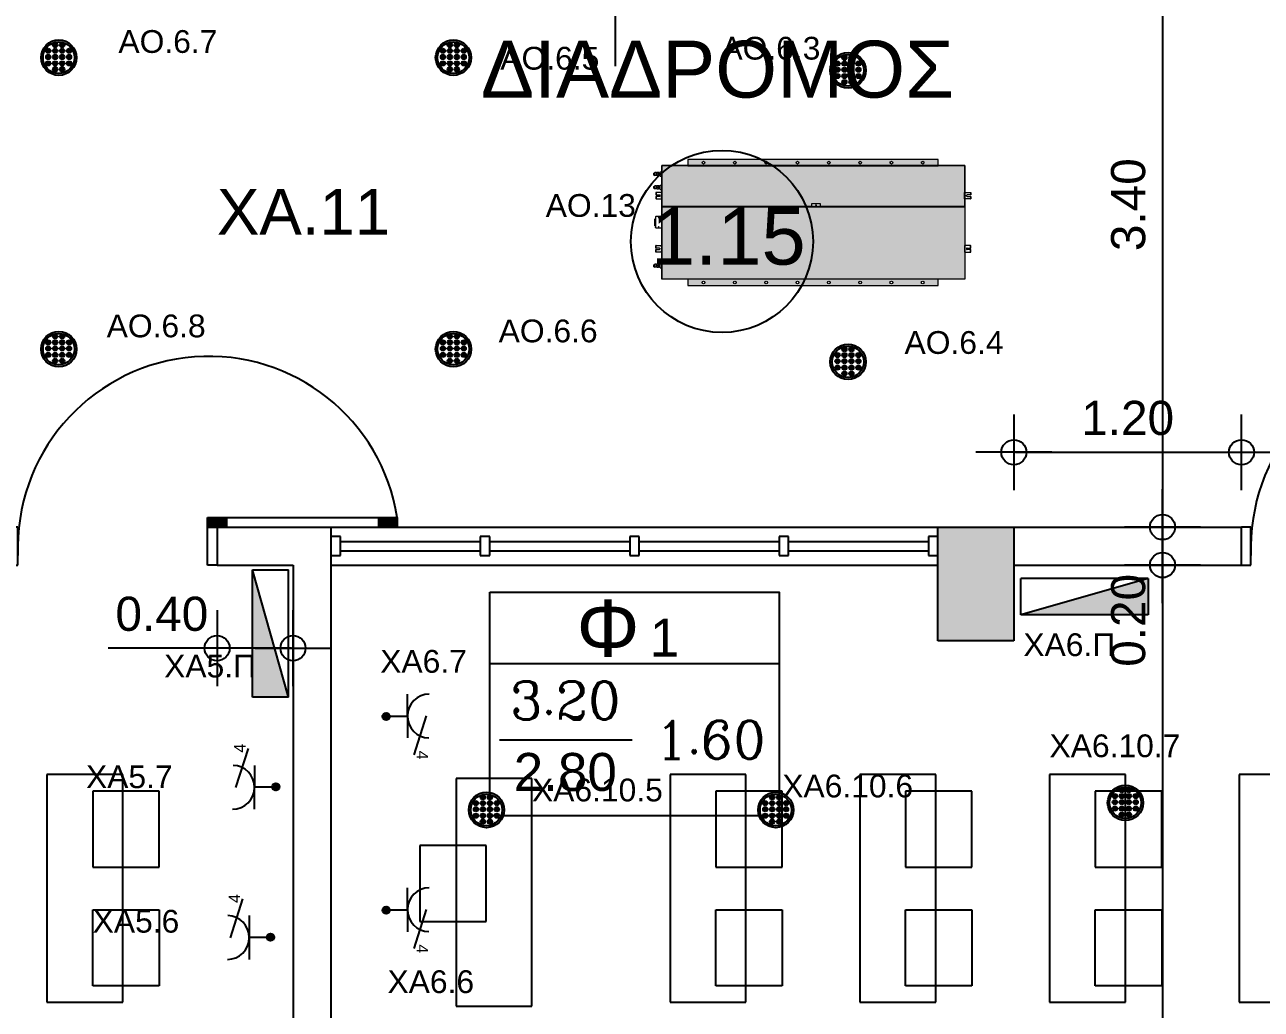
# Model space of a CAD drawing. Header units: metres. Extents: x 0 to 132, y -109 to 310.
# Drawn here: x 17.2 to 23.72, y 98.36 to 103.55 of the extents above; entities that cross this region are included whole.
import ezdxf

# ---------------------------------------------------------------- set-up
doc = ezdxf.new("R2010")
doc.units = ezdxf.units.M
doc.header["$LTSCALE"] = 0.036
doc.linetypes.add('DASHDOTX2', pattern=[50.8, 25.4, -12.7, 0, -12.7])
doc.layers.get('0').update_dxf_attribs({"color": 252})
doc.layers.get('Defpoints').update_dxf_attribs({"color": 252})
for name, color, linetype in [('arxitektonika', 254, 'Continuous'), ('DIMBLK', 252, 'Continuous'), ('electext', 20, 'Continuous'), ('Epipla', 252, 'Continuous'), ('HLEK-SYMBOL', 3, 'Continuous'), ('HLEK_FL001_SYMBOLS', 230, 'Continuous'), ('mihanologika text', 20, 'Continuous'), ('Parathira', 252, 'Continuous')]:
    doc.layers.add(name, color=color, linetype=linetype)
doc.layers.add('axel', color=170, linetype='Continuous', lineweight=0)
doc.styles.add('COMU-N', font='arial.ttf')
doc.styles.get("Standard").update_dxf_attribs({"font": 'arial.ttf'})
doc.styles.add('W4MS2', font='W4MS2.shx')
doc.dimstyles.new('CADWDOT', dxfattribs={"dimscale": 0.1, "dimtxt": 1.8, "dimasz": 0.08, "dimexe": 2, "dimexo": 0, "dimgap": 0.09, "dimtad": 0, "dimrnd": 0.001, "dimzin": 0, "dimdsep": 46, "dimtxsty": 'Standard', "dimblk1": 'ARTDIM', "dimblk2": 'ARTDIM', "dimsah": 1, "dimcen": 0.09, "dimdle": 0.05, "dimse1": 1, "dimse2": 1, "dimadec": 0, "dimazin": 0, "dimtfac": 1, "dimtmove": 0, "dimatfit": 3, "dimldrblk": 'ARTDIM', "dimfxl": 2, "dimtvp": 0.9999, "dimtolj": 1, "dimtzin": 0, "dimarcsym": 0})

# ---------------------------------------------------------------- blocks, each defined once
blk = doc.blocks.new('A$C5883325D')
at = {"layer": 'Epipla'}
for p, q in [((1.1745, -1.3258), (0.7745, -1.3258)), ((0.7745, -1.3258), (0.7745, -2.5258)), ((1.1745, -2.5258), (1.1745, -1.3258)), ((1.9027, -1.3048), (1.9027, -2.5048)), ((2.3027, -1.3048), (1.9027, -1.3048)), ((2.3027, -2.5048), (2.3027, -1.3048)), ((2.9027, -1.3048), (2.9027, -2.5048)), ((3.3027, -1.3048), (2.9027, -1.3048)), ((3.3027, -2.5048), (3.3027, -1.3048)), ((3.9027, -1.3048), (3.9027, -2.5048)), ((4.3027, -1.3048), (3.9027, -1.3048)), ((4.3027, -2.5048), (4.3027, -1.3048)), ((4.9027, -1.3048), (4.9027, -2.5048)), ((5.3027, -1.3048), (4.9027, -1.3048)), ((5.3027, -2.5048), (5.3027, -1.3048)), ((6.3027, -1.3048), (5.9027, -1.3048)), ((5.9027, -1.3048), (5.9027, -2.5048)), ((6.3027, -2.5048), (6.3027, -1.3048)), ((2.144, -1.3918), (2.144, -1.7918)), ((2.494, -1.3918), (2.144, -1.3918)), ((2.494, -1.7918), (2.494, -1.3918)), ((3.144, -1.3918), (3.144, -1.7918)), ((3.494, -1.3918), (3.144, -1.3918)), ((3.494, -1.7918), (3.494, -1.3918)), ((4.144, -1.3918), (4.144, -1.7918)), ((4.494, -1.3918), (4.144, -1.3918)), ((4.494, -1.7918), (4.494, -1.3918)), ((5.144, -1.3918), (5.144, -1.7918)), ((5.494, -1.3918), (5.144, -1.3918)), ((5.494, -1.7918), (5.494, -1.3918)), ((6.494, -1.3918), (6.144, -1.3918)), ((6.144, -1.3918), (6.144, -1.7918)), ((6.494, -1.7918), (6.494, -1.3918)), ((0.9333, -1.6784), (0.5833, -1.6784)), ((0.5833, -1.6784), (0.5833, -2.0784)), ((0.9333, -2.0784), (0.9333, -1.6784)), ((2.144, -1.7918), (2.494, -1.7918)), ((3.144, -1.7918), (3.494, -1.7918)), ((4.144, -1.7918), (4.494, -1.7918)), ((5.144, -1.7918), (5.494, -1.7918)), ((6.144, -1.7918), (6.494, -1.7918)), ((2.144, -2.0179), (2.494, -2.0179)), ((2.144, -2.4179), (2.144, -2.0179)), ((2.494, -2.0179), (2.494, -2.4179)), ((3.144, -2.0179), (3.494, -2.0179)), ((3.144, -2.4179), (3.144, -2.0179)), ((3.494, -2.0179), (3.494, -2.4179)), ((4.144, -2.0179), (4.494, -2.0179)), ((4.144, -2.4179), (4.144, -2.0179)), ((4.494, -2.0179), (4.494, -2.4179)), ((5.144, -2.0179), (5.494, -2.0179)), ((5.144, -2.4179), (5.144, -2.0179)), ((5.494, -2.0179), (5.494, -2.4179)), ((6.144, -2.4179), (6.144, -2.0179)), ((6.144, -2.0179), (6.494, -2.0179)), ((6.494, -2.0179), (6.494, -2.4179)), ((0.5833, -2.0784), (0.9333, -2.0784)), ((2.494, -2.4179), (2.144, -2.4179)), ((3.494, -2.4179), (3.144, -2.4179)), ((4.494, -2.4179), (4.144, -2.4179)), ((5.494, -2.4179), (5.144, -2.4179)), ((6.494, -2.4179), (6.144, -2.4179)), ((0.7745, -2.5258), (1.1745, -2.5258)), ((1.9027, -2.5048), (2.3027, -2.5048)), ((2.9027, -2.5048), (3.3027, -2.5048)), ((3.9027, -2.5048), (4.3027, -2.5048)), ((4.9027, -2.5048), (5.3027, -2.5048)), ((5.9027, -2.5048), (6.3027, -2.5048)), ((2.3027, -3.2048), (1.9027, -3.2048)), ((1.9027, -3.2048), (1.9027, -4.4048)), ((2.3027, -4.4048), (2.3027, -3.2048)), ((3.3027, -3.2048), (2.9027, -3.2048)), ((2.9027, -3.2048), (2.9027, -4.4048)), ((3.3027, -4.4048), (3.3027, -3.2048)), ((4.3027, -3.2048), (3.9027, -3.2048)), ((3.9027, -3.2048), (3.9027, -4.4048)), ((4.3027, -4.4048), (4.3027, -3.2048)), ((5.3027, -3.2048), (4.9027, -3.2048)), ((4.9027, -3.2048), (4.9027, -4.4048)), ((5.3027, -4.4048), (5.3027, -3.2048)), ((5.9027, -3.2048), (5.9027, -4.4048)), ((6.3027, -3.2048), (5.9027, -3.2048)), ((6.3027, -4.4048), (6.3027, -3.2048)), ((2.494, -3.2918), (2.144, -3.2918)), ((2.144, -3.2918), (2.144, -3.6918)), ((2.494, -3.6918), (2.494, -3.2918)), ((3.494, -3.2918), (3.144, -3.2918)), ((3.144, -3.2918), (3.144, -3.6918)), ((3.494, -3.6918), (3.494, -3.2918)), ((4.494, -3.2918), (4.144, -3.2918)), ((4.144, -3.2918), (4.144, -3.6918)), ((4.494, -3.6918), (4.494, -3.2918)), ((5.494, -3.2918), (5.144, -3.2918)), ((5.144, -3.2918), (5.144, -3.6918)), ((5.494, -3.6918), (5.494, -3.2918)), ((6.144, -3.2918), (6.144, -3.6918)), ((6.494, -3.2918), (6.144, -3.2918)), ((6.494, -3.6918), (6.494, -3.2918)), ((2.144, -3.6918), (2.494, -3.6918)), ((3.144, -3.6918), (3.494, -3.6918)), ((4.144, -3.6918), (4.494, -3.6918)), ((5.144, -3.6918), (5.494, -3.6918)), ((6.144, -3.6918), (6.494, -3.6918)), ((2.144, -4.3179), (2.144, -3.9179)), ((2.144, -3.9179), (2.494, -3.9179)), ((2.494, -3.9179), (2.494, -4.3179)), ((3.144, -4.3179), (3.144, -3.9179)), ((3.144, -3.9179), (3.494, -3.9179)), ((3.494, -3.9179), (3.494, -4.3179)), ((4.144, -4.3179), (4.144, -3.9179)), ((4.144, -3.9179), (4.494, -3.9179)), ((4.494, -3.9179), (4.494, -4.3179)), ((5.144, -4.3179), (5.144, -3.9179)), ((5.144, -3.9179), (5.494, -3.9179)), ((5.494, -3.9179), (5.494, -4.3179)), ((6.144, -3.9179), (6.494, -3.9179)), ((6.144, -4.3179), (6.144, -3.9179)), ((6.494, -3.9179), (6.494, -4.3179)), ((2.494, -4.3179), (2.144, -4.3179)), ((3.494, -4.3179), (3.144, -4.3179)), ((4.494, -4.3179), (4.144, -4.3179)), ((5.494, -4.3179), (5.144, -4.3179)), ((6.494, -4.3179), (6.144, -4.3179)), ((1.9027, -4.4048), (2.3027, -4.4048)), ((2.9027, -4.4048), (3.3027, -4.4048)), ((3.9027, -4.4048), (4.3027, -4.4048)), ((4.9027, -4.4048), (5.3027, -4.4048)), ((5.9027, -4.4048), (6.3027, -4.4048)), ((2.3027, -5.1048), (1.9027, -5.1048)), ((1.9027, -5.1048), (1.9027, -6.3048)), ((2.3027, -6.3048), (2.3027, -5.1048)), ((3.3027, -5.1048), (2.9027, -5.1048)), ((2.9027, -5.1048), (2.9027, -6.3048)), ((3.3027, -6.3048), (3.3027, -5.1048)), ((4.3027, -5.1048), (3.9027, -5.1048)), ((3.9027, -5.1048), (3.9027, -6.3048)), ((4.3027, -6.3048), (4.3027, -5.1048)), ((5.3027, -5.1048), (4.9027, -5.1048)), ((4.9027, -5.1048), (4.9027, -6.3048)), ((5.3027, -6.3048), (5.3027, -5.1048)), ((5.9027, -5.1048), (5.9027, -6.3048)), ((6.3027, -5.1048), (5.9027, -5.1048)), ((6.3027, -6.3048), (6.3027, -5.1048)), ((2.494, -5.1918), (2.144, -5.1918)), ((2.144, -5.1918), (2.144, -5.5918)), ((2.494, -5.5918), (2.494, -5.1918)), ((3.494, -5.1918), (3.144, -5.1918)), ((3.144, -5.1918), (3.144, -5.5918)), ((3.494, -5.5918), (3.494, -5.1918)), ((4.494, -5.1918), (4.144, -5.1918)), ((4.144, -5.1918), (4.144, -5.5918)), ((4.494, -5.5918), (4.494, -5.1918)), ((5.494, -5.1918), (5.144, -5.1918)), ((5.144, -5.1918), (5.144, -5.5918)), ((5.494, -5.5918), (5.494, -5.1918)), ((6.144, -5.1918), (6.144, -5.5918)), ((6.494, -5.1918), (6.144, -5.1918)), ((6.494, -5.5918), (6.494, -5.1918)), ((2.144, -5.5918), (2.494, -5.5918)), ((3.144, -5.5918), (3.494, -5.5918)), ((4.144, -5.5918), (4.494, -5.5918)), ((5.144, -5.5918), (5.494, -5.5918)), ((6.144, -5.5918), (6.494, -5.5918)), ((2.144, -6.2179), (2.144, -5.8179)), ((2.144, -5.8179), (2.494, -5.8179)), ((2.494, -5.8179), (2.494, -6.2179)), ((3.144, -6.2179), (3.144, -5.8179)), ((3.144, -5.8179), (3.494, -5.8179)), ((3.494, -5.8179), (3.494, -6.2179)), ((4.144, -6.2179), (4.144, -5.8179)), ((4.144, -5.8179), (4.494, -5.8179)), ((4.494, -5.8179), (4.494, -6.2179)), ((5.144, -6.2179), (5.144, -5.8179)), ((5.144, -5.8179), (5.494, -5.8179)), ((5.494, -5.8179), (5.494, -6.2179)), ((6.144, -5.8179), (6.494, -5.8179)), ((6.144, -6.2179), (6.144, -5.8179)), ((6.494, -5.8179), (6.494, -6.2179)), ((2.494, -6.2179), (2.144, -6.2179)), ((3.494, -6.2179), (3.144, -6.2179)), ((4.494, -6.2179), (4.144, -6.2179)), ((5.494, -6.2179), (5.144, -6.2179)), ((6.494, -6.2179), (6.144, -6.2179)), ((1.9027, -6.3048), (2.3027, -6.3048)), ((2.9027, -6.3048), (3.3027, -6.3048)), ((3.9027, -6.3048), (4.3027, -6.3048)), ((4.9027, -6.3048), (5.3027, -6.3048)), ((5.9027, -6.3048), (6.3027, -6.3048))]:
    blk.add_line(p, q, dxfattribs=at)
blk = doc.blocks.new('A$C30F022F0')
at = {"layer": 'Parathira'}
for p, q in [((-0.2, -0.2), (-0.2, -0.25)), ((-0.2, -0.25), (0, -0.25)), ((-0.1, -0.25), (-0.15, -0.25)), ((0, -0.25), (0, -0.2)), ((-0.2, -1.25), (0, -1.25)), ((-0.2, -1.3), (-0.2, -1.25)), ((0, -1.25), (0.05, -1.25)), ((0, -1.25), (0, -1.3)), ((0.01, -1.25), (0.01, -1.35)), ((0.02, -1.25), (0.02, -1.35)), ((0.03, -1.25), (0.03, -1.35)), ((0.04, -1.25), (0.04, -1.35)), ((0.05, -1.25), (0.05, -2.2498)), ((0.05, -1.35), (0, -1.35)), ((0.05, -2.15), (0, -2.15)), ((0.01, -2.15), (0.01, -2.2498)), ((0.02, -2.15), (0.02, -2.2498)), ((0.03, -2.15), (0.03, -2.2498)), ((0.04, -2.15), (0.04, -2.2498)), ((0.05, -2.2498), (0, -2.2498))]:
    blk.add_line(p, q, dxfattribs=at)
blk.add_arc((-0.1058, -1.256), 1.006, 278.90918, 89.66998, dxfattribs=at)
blk = doc.blocks.new('ARTDIM')
at = {"layer": 'DIMBLK'}
for p, q in [((0, -24.9975), (0, 24.9975)), ((-24.9975, 0), (24.9975, 0))]:
    blk.add_line(p, q, dxfattribs=at)
blk.add_circle((0, 0), 8.25, dxfattribs=at)
blk = doc.blocks.new('*D470')
at = {"layer": 'arxitektonika', "color": 0, "lineweight": -2}
blk.add_line((23.2019, 104.2974), (23.2019, 100.9134), dxfattribs=at)
at = {"layer": 'Defpoints', "color": 0, "transparency": 16777216}
for p in [(24.1182, 104.3054), (23.2019, 100.9054), (24.1182, 100.9054)]:
    blk.add_point(p, dxfattribs=at)
at = {"layer": 'arxitektonika', "color": 0, "lineweight": -2, "xscale": 0.008, "yscale": 0.008, "zscale": 0.008}
for p, rotation in [((23.2019, 104.3054), 90), ((23.2019, 100.9054), 270)]:
    blk.add_blockref('ARTDIM', p, dxfattribs=dict(at, rotation=rotation))
at = {"layer": 'arxitektonika', "color": 0, "insert": (23.0219, 102.6054), "char_height": 0.18, "attachment_point": 5, "rotation": 90}
blk.add_mtext('\\A1;3.40', dxfattribs=at)
blk = doc.blocks.new('*D471')
at = {"layer": 'arxitektonika', "color": 0, "lineweight": -2}
for p, q in [((23.2019, 100.8974), (23.2019, 100.7134)), ((23.2019, 100.7054), (23.2019, 100.1308))]:
    blk.add_line(p, q, dxfattribs=at)
at = {"layer": 'Defpoints', "color": 0, "transparency": 16777216}
for p in [(23.0182, 100.9054), (23.0182, 100.7054), (23.2019, 100.7054)]:
    blk.add_point(p, dxfattribs=at)
at = {"layer": 'arxitektonika', "color": 0, "lineweight": -2, "xscale": 0.008, "yscale": 0.008, "zscale": 0.008}
for p, rotation in [((23.2019, 100.9054), 90), ((23.2019, 100.7054), 270)]:
    blk.add_blockref('ARTDIM', p, dxfattribs=dict(at, rotation=rotation))
at = {"layer": 'arxitektonika', "color": 0, "insert": (23.0219, 100.4141), "char_height": 0.18, "attachment_point": 5, "rotation": 90}
blk.add_mtext('\\A1;0.20', dxfattribs=at)
blk = doc.blocks.new('*D472')
at = {"layer": 'arxitektonika', "color": 0, "lineweight": -2}
blk.add_line((23.2019, 100.6974), (23.2019, 93.6134), dxfattribs=at)
at = {"layer": 'Defpoints', "color": 0, "transparency": 16777216}
for p in [(23.6432, 100.7054), (23.2019, 93.6054), (23.6432, 93.6054)]:
    blk.add_point(p, dxfattribs=at)
at = {"layer": 'arxitektonika', "color": 0, "lineweight": -2, "xscale": 0.008, "yscale": 0.008, "zscale": 0.008}
for p, rotation in [((23.2019, 100.7054), 90), ((23.2019, 93.6054), 270)]:
    blk.add_blockref('ARTDIM', p, dxfattribs=dict(at, rotation=rotation))
at = {"layer": 'arxitektonika', "color": 0, "insert": (23.0219, 97.1554), "char_height": 0.18, "attachment_point": 5, "rotation": 90}
blk.add_mtext('\\A1;7.10', dxfattribs=at)
blk = doc.blocks.new('*D487')
at = {"layer": 'arxitektonika', "color": 0, "lineweight": -2}
blk.add_line((22.4262, 101.3), (23.6102, 101.3), dxfattribs=at)
at = {"layer": 'Defpoints', "color": 0, "transparency": 16777216}
for p in [(23.6182, 101.3), (22.4182, 100.9054), (23.6182, 100.9054)]:
    blk.add_point(p, dxfattribs=at)
at = {"layer": 'arxitektonika', "color": 0, "lineweight": -2, "xscale": 0.008, "yscale": 0.008, "zscale": 0.008, "rotation": 180}
blk.add_blockref('ARTDIM', (22.4182, 101.3), dxfattribs=at)
at = {"layer": 'arxitektonika', "color": 0, "lineweight": -2, "xscale": 0.008, "yscale": 0.008, "zscale": 0.008}
blk.add_blockref('ARTDIM', (23.6182, 101.3), dxfattribs=at)
at = {"layer": 'arxitektonika', "color": 0, "insert": (23.0182, 101.48), "char_height": 0.18, "attachment_point": 5}
blk.add_mtext('\\A1;1.20', dxfattribs=at)
blk = doc.blocks.new('*D488')
at = {"layer": 'arxitektonika', "color": 0, "lineweight": -2}
for p, q in [((18.2182, 100.2673), (17.6436, 100.2673)), ((18.6102, 100.2673), (18.2262, 100.2673))]:
    blk.add_line(p, q, dxfattribs=at)
at = {"layer": 'Defpoints', "color": 0, "transparency": 16777216}
for p in [(18.2182, 100.7054), (18.6182, 100.7054), (18.2182, 100.2673)]:
    blk.add_point(p, dxfattribs=at)
at = {"layer": 'arxitektonika', "color": 0, "lineweight": -2, "xscale": 0.008, "yscale": 0.008, "zscale": 0.008, "rotation": 180}
blk.add_blockref('ARTDIM', (18.2182, 100.2673), dxfattribs=at)
at = {"layer": 'arxitektonika', "color": 0, "lineweight": -2, "xscale": 0.008, "yscale": 0.008, "zscale": 0.008}
blk.add_blockref('ARTDIM', (18.6182, 100.2673), dxfattribs=at)
at = {"layer": 'arxitektonika', "color": 0, "insert": (17.9269, 100.4473), "char_height": 0.18, "attachment_point": 5}
blk.add_mtext('\\A1;0.40', dxfattribs=at)
blk = doc.blocks.new('A$C66E17A82')
at = {"layer": 'Parathira'}
for p, q in [((0, 0.05), (0, -0.05)), ((0.05, 0.05), (0, 0.05)), ((0.05, -0.05), (0.05, 0.05)), ((0.05, 0.025), (0.7875, 0.025)), ((0.7875, 0.05), (0.7875, -0.05)), ((0.8375, 0.05), (0.7875, 0.05)), ((0.8375, -0.05), (0.8375, 0.05)), ((0.8375, 0.025), (1.575, 0.025)), ((1.575, 0.05), (1.575, -0.05)), ((1.625, 0.05), (1.575, 0.05)), ((1.625, -0.05), (1.625, 0.05)), ((1.625, 0.025), (2.3625, 0.025)), ((2.3625, 0.05), (2.3625, -0.05)), ((2.4125, 0.05), (2.3625, 0.05)), ((2.4125, -0.05), (2.4125, 0.05)), ((2.4125, 0.025), (3.15, 0.025)), ((3.15, 0.05), (3.15, -0.05)), ((3.2, 0.05), (3.15, 0.05)), ((3.2, -0.05), (3.2, 0.05)), ((0, -0.05), (0.05, -0.05)), ((0.05, -0.025), (0.7875, -0.025)), ((0.7875, -0.05), (0.8375, -0.05)), ((0.8375, -0.025), (1.575, -0.025)), ((1.575, -0.05), (1.625, -0.05)), ((1.625, -0.025), (2.3625, -0.025)), ((2.3625, -0.05), (2.4125, -0.05)), ((2.4125, -0.025), (3.15, -0.025)), ((3.15, -0.05), (3.2, -0.05))]:
    blk.add_line(p, q, dxfattribs=at)
blk = doc.blocks.new('gJ6_a28')
at = {"layer": 'HLEK-SYMBOL', "color": 0, "linetype": 'Continuous'}
for p, q in [((-0.67, 0), (-0.67, 0.19)), ((-0.67, 0.19), (0, 0.19)), ((-0.67, 0), (0, 0.19)), ((0, 0.19), (0, 0)), ((-0.67, 0), (0, 0))]:
    blk.add_line(p, q, dxfattribs=at)
at = {"layer": 'HLEK-SYMBOL', "color": 0}
blk.add_solid([(-0.67, 0.19), (0, 0.19), (-0.67, 0)], dxfattribs=at)
at = {"layer": 'HLEK-SYMBOL', "color": 0, "style": 'W4MS2', "flags": 8}
blk.add_attdef('NODE_NUMBER', (0.018, 0.0914), '', height=0.1, dxfattribs=at)
blk.add_attdef('NODE_NUMBER', (0.018, 0.0914), '', height=0.1, dxfattribs=at)
blk = doc.blocks.new('gJ6_a14')
at = {"linetype": 'Continuous'}
for p, q in [((-0.1176, 0.1119), (0.113, 0.1119)), ((0, 0.1119), (0, 0))]:
    blk.add_line(p, q, dxfattribs=at)
blk.add_arc((-0.0023, 0.2279), 0.1153, 180, 358.95657, dxfattribs=at)
blk = doc.blocks.new('*X789')
at = {"color": 0}
for p, q in [((15.598, 2.587), (15.737, 2.727)), ((15.598, 2.622), (15.702, 2.727)), ((15.601, 2.607), (15.609, 2.616)), ((15.604, 2.646), (15.605, 2.647)), ((15.605, 2.559), (15.765, 2.719)), ((15.605, 2.577), (15.614, 2.585)), ((15.609, 2.652), (15.618, 2.66)), ((15.611, 2.547), (15.618, 2.554)), ((15.614, 2.621), (15.623, 2.63)), ((15.617, 2.536), (15.789, 2.707)), ((15.618, 2.59), (15.627, 2.599)), ((15.623, 2.665), (15.631, 2.674)), ((15.623, 2.559), (15.631, 2.568)), ((15.627, 2.634), (15.636, 2.643)), ((15.627, 2.528), (15.636, 2.537)), ((15.631, 2.603), (15.64, 2.612)), ((15.633, 2.516), (15.808, 2.691)), ((15.636, 2.678), (15.645, 2.687)), ((15.636, 2.572), (15.645, 2.581)), ((15.64, 2.647), (15.649, 2.656)), ((15.64, 2.541), (15.649, 2.55)), ((15.645, 2.616), (15.654, 2.625)), ((15.645, 2.51), (15.654, 2.519)), ((15.649, 2.691), (15.658, 2.7)), ((15.649, 2.585), (15.658, 2.594)), ((15.653, 2.501), (15.824, 2.672)), ((15.654, 2.66), (15.662, 2.669)), ((15.654, 2.554), (15.662, 2.563)), ((15.658, 2.63), (15.667, 2.638)), ((15.658, 2.523), (15.667, 2.532)), ((15.662, 2.705), (15.671, 2.714)), ((15.662, 2.599), (15.671, 2.607)), ((15.667, 2.674), (15.676, 2.683)), ((15.667, 2.568), (15.676, 2.577)), ((15.671, 2.643), (15.68, 2.652)), ((15.671, 2.537), (15.68, 2.546)), ((15.676, 2.718), (15.678, 2.721)), ((15.676, 2.489), (15.836, 2.648)), ((15.676, 2.612), (15.685, 2.621)), ((15.676, 2.506), (15.685, 2.515)), ((15.68, 2.687), (15.689, 2.696)), ((15.68, 2.581), (15.689, 2.59)), ((15.685, 2.656), (15.693, 2.665)), ((15.685, 2.55), (15.693, 2.559)), ((15.689, 2.625), (15.698, 2.634)), ((15.689, 2.519), (15.698, 2.528)), ((15.693, 2.7), (15.702, 2.709)), ((15.693, 2.594), (15.702, 2.603)), ((15.698, 2.669), (15.707, 2.678)), ((15.698, 2.563), (15.707, 2.572)), ((15.702, 2.638), (15.711, 2.647)), ((15.702, 2.532), (15.711, 2.541)), ((15.705, 2.482), (15.843, 2.62)), ((15.707, 2.714), (15.715, 2.722)), ((15.707, 2.607), (15.715, 2.616)), ((15.707, 2.501), (15.715, 2.51)), ((15.711, 2.683), (15.72, 2.691)), ((15.711, 2.577), (15.72, 2.585)), ((15.715, 2.652), (15.724, 2.66)), ((15.715, 2.546), (15.724, 2.554)), ((15.72, 2.727), (15.721, 2.728)), ((15.72, 2.621), (15.729, 2.63)), ((15.72, 2.515), (15.729, 2.523)), ((15.724, 2.696), (15.733, 2.705)), ((15.724, 2.59), (15.733, 2.599)), ((15.729, 2.665), (15.738, 2.674)), ((15.729, 2.559), (15.738, 2.568)), ((15.733, 2.634), (15.742, 2.643)), ((15.733, 2.528), (15.742, 2.537)), ((15.738, 2.709), (15.746, 2.718)), ((15.738, 2.603), (15.746, 2.612)), ((15.738, 2.497), (15.746, 2.506)), ((15.741, 2.482), (15.842, 2.584)), ((15.742, 2.678), (15.751, 2.687)), ((15.742, 2.572), (15.751, 2.581)), ((15.746, 2.647), (15.755, 2.656)), ((15.746, 2.541), (15.755, 2.55)), ((15.751, 2.722), (15.752, 2.724)), ((15.751, 2.616), (15.76, 2.625)), ((15.751, 2.51), (15.76, 2.519)), ((15.755, 2.691), (15.764, 2.7)), ((15.755, 2.585), (15.764, 2.594)), ((15.76, 2.66), (15.768, 2.669)), ((15.76, 2.554), (15.768, 2.563)), ((15.764, 2.63), (15.773, 2.638)), ((15.764, 2.523), (15.773, 2.532)), ((15.768, 2.705), (15.777, 2.714)), ((15.768, 2.599), (15.777, 2.607)), ((15.773, 2.674), (15.782, 2.683)), ((15.773, 2.568), (15.782, 2.577)), ((15.777, 2.643), (15.786, 2.652)), ((15.777, 2.537), (15.786, 2.546)), ((15.782, 2.612), (15.791, 2.621)), ((15.782, 2.506), (15.791, 2.515)), ((15.786, 2.687), (15.795, 2.696)), ((15.786, 2.581), (15.795, 2.59)), ((15.791, 2.656), (15.799, 2.665)), ((15.791, 2.55), (15.799, 2.559)), ((15.795, 2.625), (15.804, 2.634)), ((15.795, 2.519), (15.804, 2.528)), ((15.799, 2.594), (15.808, 2.603)), ((15.804, 2.669), (15.813, 2.678)), ((15.804, 2.563), (15.813, 2.572)), ((15.808, 2.638), (15.817, 2.647)), ((15.808, 2.532), (15.817, 2.541)), ((15.813, 2.607), (15.822, 2.616)), ((15.817, 2.577), (15.826, 2.585)), ((15.822, 2.652), (15.83, 2.66)), ((15.822, 2.546), (15.83, 2.554)), ((15.826, 2.621), (15.835, 2.63)), ((15.83, 2.59), (15.839, 2.599)), ((15.835, 2.559), (15.835, 2.56)), ((15.839, 2.634), (15.84, 2.635)), ((15.844, 2.603), (15.844, 2.603)), ((15.664, 2.494), (15.671, 2.501)), ((15.693, 2.488), (15.702, 2.497)), ((15.724, 2.484), (15.733, 2.493)), ((15.768, 2.493), (15.777, 2.501))]:
    blk.add_line(p, q, dxfattribs=at)
blk = doc.blocks.new('GJ6_A78')
at = {"layer": 'HLEK-SYMBOL', "color": 0, "linetype": 'Continuous'}
blk.add_circle((0, 0), 0.0989, dxfattribs=at)
at = {"layer": 'HLEK-SYMBOL', "color": 0, "xscale": 0.8, "yscale": 0.8, "zscale": 0.8}
blk.add_blockref('*X789', (-12.576, -2.084), dxfattribs=at)
blk = doc.blocks.new('priza')
at = {"layer": 'HLEK_FL001_SYMBOLS', "rotation": 180}
blk.add_blockref('gJ6_a14', (87.4, -100.4952), dxfattribs=at)
at = {"layer": 'HLEK_FL001_SYMBOLS', "xscale": 0.1951472641207488, "yscale": 0.1951472641207488, "zscale": 0.1951472641207488}
blk.add_blockref('GJ6_A78', (87.4, -100.4953), dxfattribs=at)
blk = doc.blocks.new('priza tetrapli')
at = {"layer": 'HLEK_FL001_SYMBOLS', "ltscale": 5}
blk.add_line((444.1264, -18.901), (444.3314, -18.9664), dxfattribs=at)
at = {"layer": 'HLEK_FL001_SYMBOLS', "rotation": 180}
blk.add_blockref('priza', (531.5297, -119.6074), dxfattribs=at)
at = {"layer": 'HLEK_FL001_SYMBOLS', "ltscale": 5}
blk.add_text('4', height=0.06, dxfattribs=at).set_placement((444.3099, -18.9515))
blk = doc.blocks.new('led downlight 26W xoneyto 18cm')
at = {"layer": 'HLEK_FL001_SYMBOLS'}
h = blk.add_hatch(color=256, dxfattribs=at)
h.paths.add_polyline_path([(45.0105, 62.6523, 1), (45.1976, 62.6523, 1)])
h.paths.add_polyline_path([(45.1872, 62.6523, 1), (45.0209, 62.6523, 1)], flags=16)
at = {"layer": 'HLEK_FL001_SYMBOLS', "linetype": 'Continuous', "lineweight": 0}
h = blk.add_hatch(color=11, dxfattribs=at)
h.dxf.hatch_style = 1
h.paths.add_polyline_path([(45.0985, 62.7188, 1), (45.0716, 62.7188, 1)])
h = blk.add_hatch(color=11, dxfattribs=at)
h.dxf.hatch_style = 1
h.paths.add_polyline_path([(45.1355, 62.7188, 1), (45.1087, 62.7188, 1)])
h = blk.add_hatch(color=11, dxfattribs=at)
h.dxf.hatch_style = 1
h.paths.add_polyline_path([(45.062, 62.688, 1), (45.0351, 62.688, 1)])
h = blk.add_hatch(color=11, dxfattribs=at)
h.dxf.hatch_style = 1
h.paths.add_polyline_path([(45.062, 62.6556, 1), (45.0351, 62.6556, 1)])
h = blk.add_hatch(color=11, dxfattribs=at)
h.dxf.hatch_style = 1
h.paths.add_polyline_path([(45.0985, 62.688, 1), (45.0716, 62.688, 1)])
h = blk.add_hatch(color=11, dxfattribs=at)
h.dxf.hatch_style = 1
h.paths.add_polyline_path([(45.0985, 62.6556, 1), (45.0716, 62.6556, 1)])
h = blk.add_hatch(color=11, dxfattribs=at)
h.dxf.hatch_style = 1
h.paths.add_polyline_path([(45.1355, 62.688, 1), (45.1087, 62.688, 1)])
h = blk.add_hatch(color=11, dxfattribs=at)
h.dxf.hatch_style = 1
h.paths.add_polyline_path([(45.1355, 62.6556, 1), (45.1087, 62.6556, 1)])
h = blk.add_hatch(color=11, dxfattribs=at)
h.dxf.hatch_style = 1
h.paths.add_polyline_path([(45.172, 62.688, 1), (45.1452, 62.688, 1)])
h = blk.add_hatch(color=11, dxfattribs=at)
h.dxf.hatch_style = 1
h.paths.add_polyline_path([(45.172, 62.6556, 1), (45.1452, 62.6556, 1)])
h = blk.add_hatch(color=11, dxfattribs=at)
h.dxf.hatch_style = 1
h.paths.add_polyline_path([(45.062, 62.6219, 1), (45.0351, 62.6219, 1)])
h = blk.add_hatch(color=11, dxfattribs=at)
h.dxf.hatch_style = 1
h.paths.add_polyline_path([(45.0985, 62.6219, 1), (45.0716, 62.6219, 1)])
h = blk.add_hatch(color=11, dxfattribs=at)
h.dxf.hatch_style = 1
h.paths.add_polyline_path([(45.0985, 62.5906, 1), (45.0716, 62.5906, 1)])
h = blk.add_hatch(color=11, dxfattribs=at)
h.dxf.hatch_style = 1
h.paths.add_polyline_path([(45.1355, 62.6219, 1), (45.1087, 62.6219, 1)])
h = blk.add_hatch(color=11, dxfattribs=at)
h.dxf.hatch_style = 1
h.paths.add_polyline_path([(45.1355, 62.5906, 1), (45.1087, 62.5906, 1)])
h = blk.add_hatch(color=11, dxfattribs=at)
h.dxf.hatch_style = 1
h.paths.add_polyline_path([(45.172, 62.6219, 1), (45.1452, 62.6219, 1)])
at = {"layer": 'HLEK_FL001_SYMBOLS'}
for radius in [0.0936, 0.0831]:
    blk.add_circle((45.1041, 62.6523), radius, dxfattribs=at)
at = {"layer": 'HLEK_FL001_SYMBOLS', "linetype": 'Continuous', "lineweight": 0}
for centre in [(45.0851, 62.7188), (45.1221, 62.7188), (45.0486, 62.688), (45.0486, 62.6556), (45.0851, 62.688), (45.0851, 62.6556), (45.1221, 62.688), (45.1221, 62.6556), (45.1586, 62.688), (45.1586, 62.6556), (45.0486, 62.6219), (45.0851, 62.6219), (45.0851, 62.5906), (45.1221, 62.6219), (45.1221, 62.5906), (45.1586, 62.6219)]:
    blk.add_circle(centre, 0.0134, dxfattribs=at)
blk = doc.blocks.new('A$C5A126718')
at = {"layer": 'axel'}
for p, q in [((-0.0317, 0.0343), (-0.0317, 0.0321)), ((-0.0301, 0.0343), (-0.0317, 0.0343)), ((-0.0317, 0.0321), (-0.0317, 0.0236)), ((-0.0317, 0.0321), (-0.0301, 0.0321)), ((-0.0317, 0.0236), (-0.0301, 0.0236)), ((-0.0317, 0.0236), (-0.0317, 0.0214)), ((-0.0301, 0.0214), (-0.0317, 0.0214)), ((-0.0301, 0.0129), (-0.0317, 0.0129)), ((-0.0317, 0.0129), (-0.0317, 0.0107)), ((-0.0317, 0.0107), (-0.0301, 0.0107)), ((-0.0317, 0.0107), (-0.0317, 0.0021)), ((-0.0317, 0.0021), (-0.0301, 0.0021)), ((-0.0317, 0.0021), (-0.0317, 0)), ((-0.0301, 0), (-0.0317, 0)), ((-0.0012, 0.0343), (-0.0301, 0.0343)), ((-0.0301, 0.0343), (-0.0301, 0.0321)), ((-0.0301, 0.0321), (-0.0301, 0.0236)), ((-0.0301, 0.0236), (-0.0301, 0.0214)), ((-0.0301, 0.0214), (-0.0131, 0.0214)), ((-0.0301, 0.0129), (-0.0301, 0.0107)), ((-0.0131, 0.0129), (-0.0301, 0.0129)), ((-0.0301, 0.0107), (-0.0301, 0.0021)), ((-0.0301, 0.0021), (-0.0301, 0)), ((-0.0301, 0), (-0.0012, 0)), ((-0.0012, 0.0343), (0, 0.0343)), ((-0.0012, 0.0343), (-0.0012, 0.033)), ((-0.0012, 0.033), (-0.0012, 0.03)), ((-0.0012, 0.03), (-0.0012, 0.0271)), ((-0.0012, 0.0271), (0, 0.0271)), ((-0.0012, 0.027), (-0.0012, 0.0271)), ((-0.0012, 0.0073), (-0.0012, 0.027)), ((-0.0012, 0.0071), (-0.0012, 0.0073)), ((-0.0012, 0.0071), (0, 0.0071)), ((-0.0012, 0.0071), (-0.0012, 0.0043)), ((-0.0012, 0.0043), (-0.0012, 0.0013)), ((-0.0012, 0.0013), (-0.0012, 0)), ((-0.0012, 0), (0, 0)), ((0.0004, 0.0271), (0.0004, 0.0343)), ((0.0004, 0.0271), (0.0004, 0.0343)), ((0.0004, 0.0211), (0.0004, 0.0271)), ((0.0004, 0.0211), (0.0004, 0.0271)), ((0.0004, 0.0207), (0.0004, 0.0211)), ((0.0004, 0.0207), (0.0004, 0.0211)), ((0.0004, 0.0186), (0.0004, 0.0207)), ((0.0004, 0.0186), (0.0004, 0.0207)), ((0.0004, 0.0157), (0.0004, 0.0186)), ((0.0004, 0.0157), (0.0004, 0.0186)), ((0.0004, 0.0136), (0.0004, 0.0157)), ((0.0004, 0.0136), (0.0004, 0.0157)), ((0.0004, 0.0132), (0.0004, 0.0136)), ((0.0004, 0.0132), (0.0004, 0.0136)), ((0.0004, 0.0071), (0.0004, 0.0132)), ((0.0004, 0.0071), (0.0004, 0.0132)), ((0.0004, 0), (0.0004, 0.0071)), ((0.0004, 0), (0.0004, 0.0071))]:
    blk.add_line(p, q, dxfattribs=at)
blk.add_arc((-0.0131, 0.0171), 0.00429, 270, 90, dxfattribs=at)
blk = doc.blocks.new('A$C3A54651E')
at = {"layer": 'axel'}
for p, q in [((0.0091, 0.0228), (0, 0.0228)), ((0, 0.0228), (0, 0)), ((0.0091, 0), (0, 0)), ((0.0091, 0), (0.0091, 0.0228)), ((0.0091, 0.0171), (0.0162, 0.0171)), ((0.0091, 0.0057), (0.0162, 0.0057)), ((0.0162, 0.019), (0.0166, 0.0193)), ((0.0162, 0.0038), (0.0162, 0.019)), ((0.0162, 0.0038), (0.0166, 0.0035)), ((0.0166, 0.0035), (0.0166, 0.0193)), ((0.0166, 0.0193), (0.0184, 0.0193)), ((0.0166, 0.0035), (0.0184, 0.0035)), ((0.0184, 0.02), (0.0184, 0.0199)), ((0.0184, 0.02), (0.0184, 0.02)), ((0.0184, 0.0199), (0.0184, 0.0193)), ((0.0184, 0.0193), (0.0184, 0.0153)), ((0.0184, 0.0153), (0.0184, 0.0067)), ((0.0184, 0.0067), (0.0184, 0.0035)), ((0.0184, 0.0035), (0.0184, 0.0028)), ((0.0184, 0.0028), (0.0184, 0.0028)), ((0.0191, 0.0202), (0.0254, 0.0202)), ((0.0191, 0.0197), (0.0254, 0.0197)), ((0.0191, 0.0109), (0.0254, 0.0109)), ((0.0191, 0.0026), (0.0254, 0.0026)), ((0.0262, 0.0199), (0.0262, 0.02)), ((0.0262, 0.02), (0.0262, 0.02)), ((0.0262, 0.0182), (0.0262, 0.0199)), ((0.0262, 0.0153), (0.0262, 0.0182)), ((0.0262, 0.0182), (0.0284, 0.0182)), ((0.0262, 0.0067), (0.0262, 0.0153)), ((0.0262, 0.0046), (0.0262, 0.0067)), ((0.0262, 0.0028), (0.0262, 0.0046)), ((0.0262, 0.0046), (0.0284, 0.0046)), ((0.0262, 0.0028), (0.0262, 0.0028)), ((0.0284, 0.0193), (0.037, 0.0193)), ((0.0284, 0.0182), (0.0284, 0.0193)), ((0.0284, 0.0046), (0.0284, 0.0182)), ((0.0284, 0.0035), (0.0284, 0.0046)), ((0.0284, 0.0035), (0.037, 0.0035)), ((0.037, 0.0035), (0.037, 0.0193)), ((0.0373, 0.019), (0.037, 0.0193)), ((0.0373, 0.0037), (0.037, 0.0035)), ((0.0373, 0.0182), (0.0373, 0.019)), ((0.0373, 0.0046), (0.0373, 0.0182)), ((0.0373, 0.0182), (0.0403, 0.0182)), ((0.0373, 0.0037), (0.0373, 0.0046)), ((0.0373, 0.0046), (0.0403, 0.0046)), ((0.0403, 0.0046), (0.0403, 0.0182)), ((0.0423, 0.0162), (0.0403, 0.0182)), ((0.0423, 0.0066), (0.0403, 0.0046)), ((0.0423, 0.0066), (0.0423, 0.0162))]:
    blk.add_line(p, q, dxfattribs=at)
for points in [[(0.0191, 0.0202, 0.004311), (0.019, 0.0202, 0.005535), (0.0188, 0.0202, 0.007292), (0.0187, 0.0201, 0.009929), (0.0186, 0.0201), (0.0186, 0.0201, 0.019665), (0.0185, 0.02, 0.032685), (0.0184, 0.02, 0.060642), (0.0184, 0.02), (0.0184, 0.02)], [(0.0184, 0.0199, 0.159929), (0.0184, 0.0199, 0.090191), (0.0184, 0.0199, 0.0462), (0.0184, 0.0199, 0.02623), (0.0185, 0.0198), (0.0186, 0.0198, 0.013719), (0.0187, 0.0198, 0.009481), (0.0188, 0.0198, 0.006867), (0.0189, 0.0197, 0.005151), (0.0191, 0.0197)], [(0.0191, 0.0197, 0.015295), (0.0188, 0.0186, 0.017604), (0.0186, 0.0175), (0.0185, 0.0169, 0.02245), (0.0184, 0.0158), (0.0184, 0.0153)], [(0.0184, 0.0153, 0.023182), (0.0184, 0.0142, 0.022013), (0.0186, 0.0131), (0.0187, 0.0125, 0.017076), (0.0189, 0.0114), (0.0191, 0.0109)], [(0.0191, 0.0109, 0.016103), (0.0188, 0.0098, 0.018613), (0.0186, 0.0088), (0.0185, 0.0083, 0.023826), (0.0184, 0.0072), (0.0184, 0.0067)], [(0.0184, 0.0067, 0.024647), (0.0184, 0.0057, 0.023359), (0.0186, 0.0046), (0.0187, 0.0041, 0.018023), (0.0189, 0.0031), (0.0191, 0.0026)], [(0.0191, 0.0026, -0.004311), (0.019, 0.0026, -0.005535), (0.0188, 0.0026, -0.007292), (0.0187, 0.0027, -0.009929), (0.0186, 0.0027), (0.0186, 0.0027, -0.019665), (0.0185, 0.0027, -0.032685), (0.0184, 0.0028, -0.060642), (0.0184, 0.0028), (0.0184, 0.0028)], [(0.0262, 0.02, 0.102242), (0.0262, 0.02, 0.051435), (0.0261, 0.02, 0.028507), (0.0261, 0.0201, 0.01755), (0.026, 0.0201), (0.0259, 0.0201, 0.009159), (0.0258, 0.0201, 0.006785), (0.0257, 0.0202, 0.005184), (0.0255, 0.0202), (0.0254, 0.0202)], [(0.0254, 0.0197, 0.004812), (0.0256, 0.0197, 0.00636), (0.0258, 0.0198, 0.008685), (0.0259, 0.0198, 0.012384), (0.026, 0.0198), (0.0261, 0.0198, 0.023143), (0.0261, 0.0199, 0.039656), (0.0262, 0.0199, 0.07579), (0.0262, 0.0199, 0.144125), (0.0262, 0.0199)], [(0.0262, 0.0153, 0.023214), (0.0262, 0.0164, 0.02204), (0.026, 0.0175), (0.0259, 0.018, 0.017046), (0.0256, 0.0191), (0.0254, 0.0197)], [(0.0254, 0.0109, 0.01528), (0.0258, 0.012, 0.017585), (0.026, 0.013), (0.0261, 0.0136, 0.022468), (0.0262, 0.0147), (0.0262, 0.0153)], [(0.0262, 0.0067, 0.024685), (0.0262, 0.0078, 0.023392), (0.026, 0.0088), (0.0259, 0.0093, 0.017988), (0.0256, 0.0103), (0.0254, 0.0109)], [(0.0254, 0.0026, 0.016073), (0.0258, 0.0036, 0.018575), (0.026, 0.0046), (0.0261, 0.0052, 0.023861), (0.0262, 0.0062), (0.0262, 0.0067)], [(0.0262, 0.0028, -0.102242), (0.0262, 0.0028, -0.051435), (0.0261, 0.0028, -0.028507), (0.0261, 0.0027, -0.01755), (0.026, 0.0027), (0.0259, 0.0027, -0.009159), (0.0258, 0.0026, -0.006785), (0.0257, 0.0026, -0.005184), (0.0255, 0.0026), (0.0254, 0.0026)]]:
    blk.add_lwpolyline(points, format="xyb", dxfattribs=at)
blk = doc.blocks.new('A$C531E15D6')
at = {"layer": 'axel'}
for p, q in [((-0.0003, 0.0241), (-0.0003, -0.0359)), ((-0.0003, 0.0241), (0.0009, 0.0241)), ((-0.0003, 0.0134), (0, 0.0134)), ((-0.0003, 0.0113), (0, 0.0113)), ((-0.0003, 0.0066), (-0.0003, 0.0031)), ((-0.0003, 0.0066), (-0.0003, 0.0031)), ((0, 0.0059), (-0.0003, 0.0059)), ((-0.0003, 0.0031), (-0.0003, -0.0276)), ((0.0021, 0.0241), (0, 0.022)), ((0, 0.0059), (0, 0.022)), ((0, -0.0059), (0, 0.0059)), ((0, -0.0059), (0, 0.0059)), ((0.0012, 0.0241), (0.0009, 0.0241)), ((0.0012, 0.0241), (0.0009, 0.0241)), ((0.0012, 0.0241), (0.0021, 0.0241)), ((0.0021, 0.0241), (0.0321, 0.0241)), ((0.0021, 0.0241), (0.0321, 0.0241)), ((0.0321, 0.0241), (0.0343, 0.022)), ((0.0343, 0.022), (0.0343, 0.0134)), ((0.0343, 0.022), (0.0343, 0.0134)), ((0.0343, 0.0134), (0.0343, -0.0251)), ((0.0343, 0.0134), (0.0343, -0.0251)), ((0.038, 0.0127), (0.0343, 0.0128)), ((0.0347, 0.0056), (0.0343, 0.0056)), ((0.0347, 0.0056), (0.0347, -0.0059)), ((0.0357, 0.0099), (0.0357, 0.0045)), ((0.04, 0.0099), (0.0357, 0.0099)), ((0.0357, 0.0045), (0.0357, 0.0038)), ((0.0357, 0.0045), (0.0357, 0.0038)), ((0.0357, 0.0038), (0.0357, -0.0059)), ((0.0357, 0.0038), (0.0357, -0.0059)), ((0.038, 0.0127), (0.038, 0.0099)), ((0.04, 0.0099), (0.04, -0.0059)), ((0, -0.0176), (-0.0003, -0.0176)), ((-0.0003, -0.023), (0, -0.023)), ((-0.0003, -0.0251), (0, -0.0251)), ((-0.0003, -0.0276), (-0.0003, -0.0312)), ((-0.0003, -0.0276), (-0.0003, -0.0312)), ((-0.0003, -0.0359), (0.0021, -0.0359)), ((0, -0.0176), (0, -0.0059)), ((0, -0.0176), (0, -0.0059)), ((0, -0.0337), (0, -0.0176)), ((0.0021, -0.0359), (0, -0.0337)), ((0.0321, -0.0359), (0.0021, -0.0359)), ((0.0321, -0.0359), (0.0021, -0.0359)), ((0.0343, -0.0337), (0.0321, -0.0359)), ((0.0347, -0.0173), (0.0343, -0.0173)), ((0.038, -0.0244), (0.0343, -0.0245)), ((0.0343, -0.0251), (0.0343, -0.0337)), ((0.0343, -0.0251), (0.0343, -0.0337)), ((0.0347, -0.0059), (0.0347, -0.0173)), ((0.0357, -0.0059), (0.0357, -0.0155)), ((0.0357, -0.0059), (0.0357, -0.0155)), ((0.0357, -0.0155), (0.0357, -0.0162)), ((0.0357, -0.0155), (0.0357, -0.0162)), ((0.0357, -0.0162), (0.0357, -0.0216)), ((0.04, -0.0216), (0.0357, -0.0216)), ((0.038, -0.0244), (0.038, -0.0216)), ((0.04, -0.0059), (0.04, -0.0216))]:
    blk.add_line(p, q, dxfattribs=at)
for centre, radius in [((0.0171, 0.0199), 0.00214), ((0.0171, 0.0199), 0.00111), ((0.0171, -0.0316), 0.00214), ((0.0171, -0.0316), 0.00111)]:
    blk.add_circle(centre, radius, dxfattribs=at)
for centre, radius, start, end in [((0.0321, 0.022), 0.00214, 0, 90), ((0.0346, 0.0045), 0.00107, 0, 89.54164), ((0.0321, -0.0337), 0.00214, 270, 0), ((0.0346, -0.0162), 0.00107, 270.45836, 0)]:
    blk.add_arc(centre, radius, start, end, dxfattribs=at)
blk = doc.blocks.new('FCU 10 KANALATO')
at = {"layer": 'axel'}
h = blk.add_hatch(color=211, dxfattribs=at)
h.paths.add_polyline_path([(47988.1338, 13560.164), (47988.1338, 13560.197), (47986.8138, 13560.197), (47986.8138, 13560.164)])
h.paths.add_polyline_path([(47987.5563, 13560.1878, -1), (47987.5563, 13560.1731, -1)], flags=16)
h.paths.add_polyline_path([(47987.3913, 13560.1731, -1), (47987.3913, 13560.1878, -1)], flags=16)
h.paths.add_polyline_path([(47987.7213, 13560.1878, -1), (47987.7213, 13560.1731, -1)], flags=16)
h.paths.add_polyline_path([(47987.2263, 13560.1731, -1), (47987.2263, 13560.1878, -1)], flags=16)
h.paths.add_polyline_path([(47987.8863, 13560.1878, -1), (47987.8863, 13560.1731, -1)], flags=16)
h.paths.add_polyline_path([(47987.0613, 13560.1731, -1), (47987.0613, 13560.1878, -1)], flags=16)
h.paths.add_polyline_path([(47988.0513, 13560.1878, -1), (47988.0513, 13560.1731, -1)], flags=16)
h.paths.add_polyline_path([(47986.8963, 13560.1731, -1), (47986.8963, 13560.1878, -1)], flags=16)
for color, points in [(150, [(47986.6743, 13560.1633), (47986.6743, 13560.0206), (47986.6751, 13560.0206), (47986.6751, 13560.0135), (47986.6751, 13560.0074), (47986.6751, 13560.007), (47986.6751, 13560.002), (47986.6751, 13559.9935), (47986.6751, 13559.9863), (47986.6743, 13559.9863), (47986.6743, 13559.782), (47987.7792, 13559.782), (47988.2671, 13559.782), (47988.2671, 13559.782), (47988.2704, 13559.782), (47988.2704, 13560.1633)]), (151, [(47988.2705, 13559.5646), (47988.2705, 13559.5982), (47988.2705, 13559.5982), (47988.2705, 13559.621), (47988.2705, 13559.621), (47988.2705, 13559.6682), (47988.2705, 13559.6682), (47988.2705, 13559.691), (47988.2705, 13559.691), (47988.2705, 13559.7061), (47988.2705, 13559.7061), (47988.2705, 13559.7132), (47988.2705, 13559.7193), (47988.2705, 13559.7196), (47988.2705, 13559.7246), (47988.2705, 13559.7332), (47988.2705, 13559.7403), (47988.2705, 13559.7403), (47988.2705, 13559.7785), (47987.4805, 13559.7785), (47987.4805, 13559.7638), (47987.4362, 13559.7638), (47987.4362, 13559.7785), (47986.6743, 13559.7785), (47986.6743, 13559.7403), (47986.6751, 13559.7403), (47986.6751, 13559.7332), (47986.6751, 13559.7271), (47986.6751, 13559.7218), (47986.6751, 13559.7193), (47986.6751, 13559.7132), (47986.6751, 13559.7061), (47986.6743, 13559.7061), (47986.6743, 13559.5646)])]:
    blk.add_hatch(color=color, dxfattribs=at).paths.add_polyline_path(points)
h = blk.add_hatch(color=211, dxfattribs=at)
h.paths.add_polyline_path([(47988.1338, 13559.5327), (47988.1338, 13559.5657), (47986.8138, 13559.5657), (47986.8138, 13559.5327)])
h.paths.add_polyline_path([(47987.5563, 13559.5565, -1), (47987.5563, 13559.5418, -1)], flags=16)
h.paths.add_polyline_path([(47987.3913, 13559.5418, -1), (47987.3913, 13559.5565, -1)], flags=16)
h.paths.add_polyline_path([(47987.7213, 13559.5565, -1), (47987.7213, 13559.5418, -1)], flags=16)
h.paths.add_polyline_path([(47987.2263, 13559.5418, -1), (47987.2263, 13559.5565, -1)], flags=16)
h.paths.add_polyline_path([(47987.8863, 13559.5565, -1), (47987.8863, 13559.5418, -1)], flags=16)
h.paths.add_polyline_path([(47987.0613, 13559.5418, -1), (47987.0613, 13559.5565, -1)], flags=16)
h.paths.add_polyline_path([(47988.0513, 13559.5565, -1), (47988.0513, 13559.5418, -1)], flags=16)
h.paths.add_polyline_path([(47986.8963, 13559.5418, -1), (47986.8963, 13559.5565, -1)], flags=16)
for p, q in [((47986.6743, 13559.782), (47987.7792, 13559.782)), ((47986.6743, 13559.7804), (47987.7792, 13559.7804)), ((47986.6743, 13559.78), (47987.7816, 13559.78)), ((47987.7349, 13559.7785), (47986.6743, 13559.7785)), ((47987.4362, 13559.7785), (47987.4362, 13559.78)), ((47987.4362, 13559.7638), (47987.4362, 13559.7785)), ((47987.4362, 13559.766), (47987.4805, 13559.766)), ((47987.4805, 13559.7638), (47987.4362, 13559.7638)), ((47987.4805, 13559.7785), (47987.4805, 13559.78)), ((47987.4805, 13559.7785), (47987.4805, 13559.7638)), ((47988.2705, 13559.7785), (47987.7329, 13559.7785)), ((47987.7792, 13559.782), (47988.2671, 13559.782)), ((47987.7792, 13559.7804), (47988.2705, 13559.7804)), ((47987.7792, 13559.78), (47988.2705, 13559.78))]:
    blk.add_line(p, q, dxfattribs=at)
at = {"layer": 'axel', "linetype": 'Continuous'}
for points in [[(47986.8138, 13560.164), (47988.1338, 13560.164), (47988.1338, 13560.197), (47986.8138, 13560.197)], [(47986.8138, 13559.5327), (47988.1338, 13559.5327), (47988.1338, 13559.5657), (47986.8138, 13559.5657)]]:
    blk.add_lwpolyline(points, close=True, dxfattribs=at)
at = {"layer": 'axel'}
for points in [[(47986.6743, 13560.1633), (47988.2704, 13560.1633), (47988.2704, 13559.782), (47986.6743, 13559.782)], [(47986.6743, 13560.1633), (47988.2705, 13560.1633), (47988.2705, 13559.5646), (47986.6743, 13559.5646)], [(47986.6743, 13559.5646), (47988.2705, 13559.5646), (47988.2705, 13559.7785), (47986.6743, 13559.7785)]]:
    blk.add_lwpolyline(points, close=True, dxfattribs=at)
at = {"layer": 'axel', "linetype": 'Continuous'}
for centre in [(47986.8963, 13560.1805), (47987.0613, 13560.1805), (47987.2263, 13560.1805), (47987.3913, 13560.1805), (47987.5563, 13560.1805), (47987.7213, 13560.1805), (47987.8863, 13560.1805), (47988.0513, 13560.1805), (47986.8963, 13559.5492), (47987.0613, 13559.5492), (47987.2263, 13559.5492), (47987.3913, 13559.5492), (47987.5563, 13559.5492), (47987.7213, 13559.5492), (47987.8863, 13559.5492), (47988.0513, 13559.5492)]:
    blk.add_circle(centre, 0.00739, dxfattribs=at)
at = {"layer": 'axel'}
blk.add_circle((47987.4583, 13559.7731), 0.00111, dxfattribs=at)
at = {"xscale": -1, "rotation": 180}
for name, p in [('A$C3A54651E', (47988.2705, 13560.1043)), ('A$C531E15D6', (47988.2708, 13559.8575)), ('A$C5A126718', (47986.6746, 13559.7403)), ('A$C3A54651E', (47988.2705, 13559.691)), ('A$C3A54651E', (47988.2705, 13559.621))]:
    blk.add_blockref(name, p, dxfattribs=at)
blk.add_blockref('A$C5A126718', (47986.6746, 13559.9863))
at = {"xscale": -1}
blk.add_blockref('A$C5A126718', (47988.271, 13559.9863), dxfattribs=at)
at = {"rotation": 180}
blk.add_blockref('A$C5A126718', (47988.271, 13559.7403), dxfattribs=at)

msp = doc.modelspace()

# ---------------------------------------------------------------- hatches: boundary and pattern name
at = {"layer": 'arxitektonika'}
msp.add_hatch(color=256, dxfattribs=at).paths.add_polyline_path([(22.0182, 100.3054), (22.4182, 100.3054), (22.4182, 100.9054), (22.0182, 100.9054)])

# ---------------------------------------------------------------- linework, layer by layer
at = {"layer": 'arxitektonika', "linetype": 'DASHDOTX2'}
msp.add_line((20.3182, 103.3353), (20.3182, 106.5338), dxfattribs=at)
at = {"layer": 'arxitektonika'}
for p, q in [((18.2182, 100.9054), (18.2182, 100.7054)), ((18.2182, 100.9054), (18.8182, 100.9054)), ((18.8182, 100.9054), (18.8182, 97.4054)), ((18.8182, 100.9054), (22.0182, 100.9054)), ((22.0182, 100.3054), (22.0182, 100.9054)), ((22.0182, 100.9054), (22.4182, 100.9054)), ((22.4182, 100.9054), (22.4182, 100.3054)), ((22.4182, 100.9054), (23.6182, 100.9054)), ((23.6182, 100.7054), (23.6182, 100.9054)), ((18.2182, 100.7054), (18.6182, 100.7054)), ((18.6182, 100.7054), (18.6182, 97.4054)), ((18.8182, 100.7054), (22.0182, 100.7054)), ((22.4182, 100.7054), (23.6182, 100.7054)), ((22.4182, 100.3054), (22.0182, 100.3054)), ((21.1811, 100.1842), (19.6561, 100.1842)), ((19.7061, 99.7842), (20.4061, 99.7842))]:
    msp.add_line(p, q, dxfattribs=at)
msp.add_lwpolyline([(19.6561, 100.5619), (21.1811, 100.5619), (21.1811, 99.3842), (19.6561, 99.3842), (19.6561, 100.5619)], dxfattribs=at)
msp.add_circle((20.8797, 102.4115), 0.48, dxfattribs=at)

# ---------------------------------------------------------------- block references
at = {"layer": 'arxitektonika', "rotation": 90}
for p in [(16.9182, 100.9054), (23.4182, 100.9054)]:
    msp.add_blockref('A$C30F022F0', p, dxfattribs=at)
at = {"layer": 'arxitektonika'}
for name, p in [('A$C66E17A82', (18.8182, 100.8054)), ('A$C5883325D', (11.4182, 100.9054)), ('A$C5883325D', (18.7034, 100.9054))]:
    msp.add_blockref(name, p, dxfattribs=at)
at = {"layer": 'axel', "rotation": 180}
msp.add_blockref('FCU 10 KANALATO', (48008.8338, 13662.376), dxfattribs=at)
at = {"layer": 'HLEK_FL001_SYMBOLS', "linetype": 'Continuous', "lineweight": 0}
for p in [(-27.7207, 40.7283), (-25.6403, 40.7283), (-23.56, 40.6612), (-27.7207, 39.1916), (-25.6403, 39.1916), (-23.56, 39.1246), (-22.0979, 36.7999), (-25.466, 36.7623), (-23.941, 36.7623)]:
    msp.add_blockref('led downlight 26W xoneyto 18cm', p, dxfattribs=at)
at = {"layer": 'HLEK_FL001_SYMBOLS'}
for name, p, rotation in [('gJ6_a28', (18.5948, 100.6798), 90), ('gJ6_a28', (22.4558, 100.6339), 180), ('priza tetrapli', (37.3216, 544.0741), 270.1160440742489), ('priza tetrapli', (-1.6599, -344.5462), 89.86121322975109), ('priza tetrapli', (-0.6122, -345.3855), 90), ('priza tetrapli', (37.3216, 543.053), 270.1160440742489)]:
    msp.add_blockref(name, p, dxfattribs=dict(at, rotation=rotation))

# ---------------------------------------------------------------- texts
at = {"layer": 'arxitektonika', "style": 'COMU-N'}
for s, height, p in [('ΔΙΑΔΡΟΜΟΣ', 0.3, (19.6087, 103.1699)), ('1.15', 0.3, (20.5052, 102.2891)), ('Φ', 0.3, (20.1115, 100.2223)), ('1', 0.2, (20.4988, 100.2229))]:
    msp.add_text(s, height=height, dxfattribs=at).set_placement(p)
at = {"layer": 'arxitektonika', "linetype": 'ByBlock', "char_height": 0.2, "attachment_point": 5, "style": 'COMU-N'}
for s, insert in [('{\\Fcomplex.shx;3.20}', (20.0536, 99.9915)), ('{\\Fcomplex.shx;1.60}', (20.8185, 99.7842)), ('2.80', (20.0536, 99.6134))]:
    msp.add_mtext(s, dxfattribs=dict(at, insert=insert))
at = {"layer": 'electext'}
for s, height, p in [('XA.11', 0.24, (18.2173, 102.448)), ('ΧΑ6.Π', 0.12, (22.4683, 100.2257)), ('ΧΑ5.Π', 0.12, (17.939, 100.1128))]:
    msp.add_text(s, height=height, dxfattribs=at).set_placement(p)
at = {"layer": 'electext', "char_height": 0.12, "attachment_point": 1}
for s, width, insert in [('AO.6.7', 0.41501, (17.6979, 103.5256)), ('AO.6.3', 0.406179, (20.8766, 103.4903)), ('AO.6.5', 0.34437, (19.7111, 103.4374)), ('AO.13', 0.92922, (19.9504, 102.6612)), ('AO.6.8', 0.60044, (17.636, 102.0262)), ('AO.6.6', 1.03998, (19.7023, 101.9998)), ('AO.6.4', 0.432669, (21.8418, 101.9388)), ('XA6.10.7', 0.399587, (22.6062, 99.8126)), ('XA6.10.6', 0.408766, (21.1974, 99.6006)), ('XA6.10.5', 0.204089, (19.878, 99.5796))]:
    msp.add_mtext_dynamic_manual_height_columns(s, width=width, gutter_width=0.6, heights=[0], dxfattribs=dict(at, insert=insert))
at = {"layer": 'mihanologika text', "char_height": 0.12, "attachment_point": 1}
for s, width, insert in [('XA6.7', 0.737838, (19.0781, 100.2578)), ('XA5.7', 0.659436, (17.527, 99.6494)), ('XA5.6', 0.596187, (17.5621, 98.8876)), ('XA6.6', 0.836294, (19.1162, 98.5691))]:
    msp.add_mtext_dynamic_manual_height_columns(s, width=width, gutter_width=0.6, heights=[0], dxfattribs=dict(at, insert=insert))

# ---------------------------------------------------------------- dimensions: what is measured, and where the dimension line sits
at = {"layer": 'arxitektonika'}
for base, p1, p2, picture, middle in [((23.2019, 100.9054), (24.1182, 104.3054), (24.1182, 100.9054), '*D470', (23.0219, 102.6054)), ((23.2019, 100.7054), (23.0182, 100.9054), (23.0182, 100.7054), '*D471', (23.0219, 100.4141)), ((23.2019, 93.6054), (23.6432, 100.7054), (23.6432, 93.6054), '*D472', (23.0219, 97.1554))]:
    dim = msp.add_linear_dim(base=base, p1=p1, p2=p2, angle=90, dimstyle='CADWDOT', dxfattribs=at)
    dim.commit()
    dim.dimension.update_dxf_attribs({"geometry": picture, "text_midpoint": middle})
for base, p1, p2, picture, middle in [((23.6182, 101.3), (22.4182, 100.9054), (23.6182, 100.9054), '*D487', (23.0182, 101.48)), ((18.2182, 100.2673), (18.6182, 100.7054), (18.2182, 100.7054), '*D488', (17.9269, 100.4473))]:
    dim = msp.add_linear_dim(base=base, p1=p1, p2=p2, dimstyle='CADWDOT', dxfattribs=at)
    dim.commit()
    dim.dimension.update_dxf_attribs({"geometry": picture, "text_midpoint": middle})

doc.saveas('drawing.dxf')
